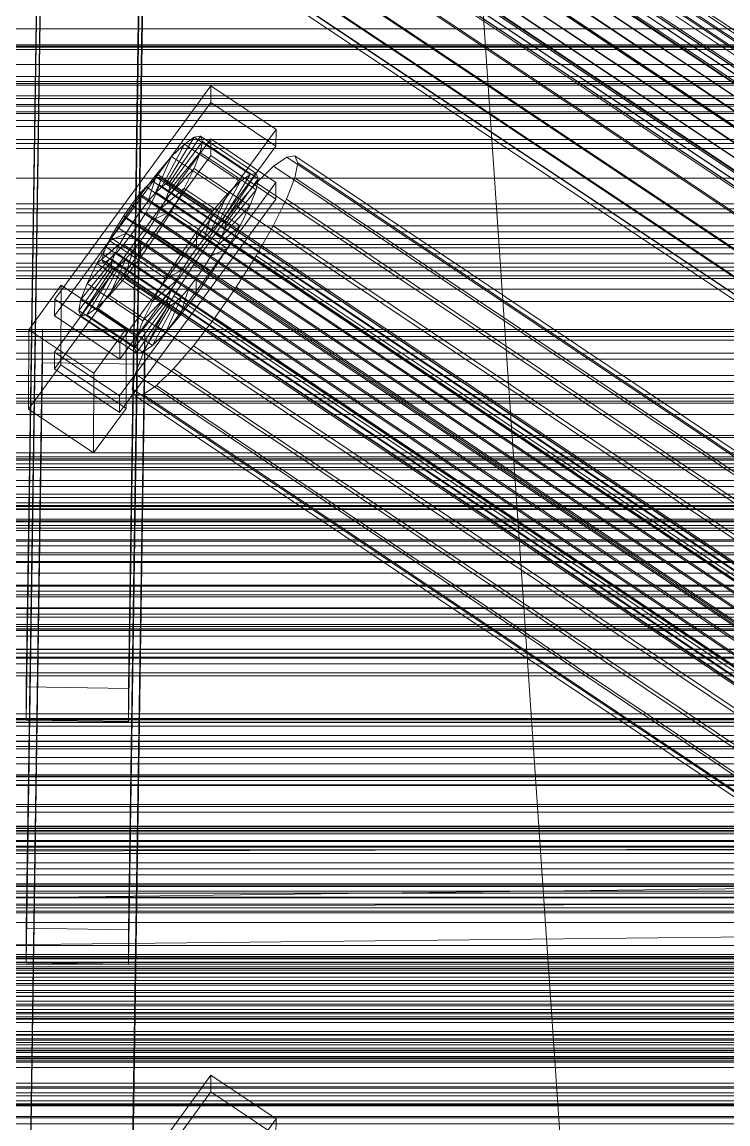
# Model space of a CAD drawing. Header units: millimetres. Extents: x -1970 to 59977, y -65068 to 6837.
# Drawn here: x -379.3 to -254.9, y -33265 to -33070.8 of the extents above; entities that cross this region are included whole.
import ezdxf

# ---------------------------------------------------------------- set-up
doc = ezdxf.new("R2010")
doc.units = ezdxf.units.MM
for name, color, linetype, lineweight in [('frontal_C01', 7, 'Continuous', 0), ('frontal_C02', 7, 'Continuous', 0), ('frontal_C02-briq', 7, 'Continuous', 0), ('frontal_C03', 7, 'Continuous', 0), ('frontal_C03-dry', 7, 'Continuous', 0), ('frontal_mezcladora', 7, 'Continuous', 0), ('frontal_secador', 7, 'Continuous', 0)]:
    doc.layers.add(name, color=color, linetype=linetype, lineweight=lineweight)

msp = doc.modelspace()

# ---------------------------------------------------------------- linework, layer by layer
at = {"layer": 'frontal_C01'}
for p, q in [((-357.415, -33012.466), (-143.617, -33155.144)), ((-356.348, -33011.447), (-142.549, -33154.125)), ((-355.53, -33010.899), (-141.731, -33153.577)), ((-355.022, -33012.276), (-141.224, -33154.954)), ((-355.017, -33010.858), (-141.218, -33153.536)), ((-354.844, -33011.328), (-141.045, -33154.006)), ((-358.659, -33013.885), (-144.861, -33156.563)), ((-355.541, -33013.638), (-141.742, -33156.316)), ((-146.196, -33158.287), (-359.995, -33015.609)), ((-356.363, -33015.321), (-142.565, -33157.999)), ((-341.461, -33015.592), (-157.152, -33138.591)), ((-361.332, -33017.52), (-147.533, -33160.197)), ((-357.434, -33017.211), (-143.635, -33159.888)), ((-362.578, -33019.487), (-148.779, -33162.164)), ((-358.68, -33019.178), (-144.881, -33161.855)), ((-334.981, -33019.645), (-150.672, -33142.643)), ((-363.648, -33021.376), (-149.85, -33164.054)), ((-360.017, -33021.088), (-146.218, -33163.766)), ((-160.922, -33143.455), (-345.231, -33020.457)), ((-364.471, -33023.059), (-150.672, -33165.737)), ((-361.352, -33022.812), (-147.554, -33165.49)), ((-365.168, -33025.369), (-151.369, -33168.047)), ((-364.995, -33025.839), (-151.196, -33168.517)), ((-364.989, -33024.421), (-151.191, -33167.099)), ((-364.482, -33025.798), (-150.683, -33168.476)), ((-363.664, -33025.25), (-149.865, -33167.928)), ((-362.596, -33024.231), (-148.798, -33166.909)), ((-349.002, -33025.849), (-164.693, -33148.847)), ((-338.003, -33024.977), (-153.694, -33147.975)), ((-352.519, -33031.4), (-168.21, -33154.398)), ((-341.52, -33030.528), (-157.211, -33153.526)), ((-378.512, -33230.498), (-375.644, -33037.498)), ((-355.541, -33036.732), (-171.232, -33159.73)), ((-345.291, -33035.92), (-160.982, -33158.918)), ((-357.646, -33037.741), (-360.514, -33230.741)), ((-357.863, -33041.482), (-173.554, -33164.48)), ((-349.061, -33040.784), (-164.752, -33163.782)), ((-378.512, -33236.586), (-375.644, -33043.586)), ((-360.514, -33236.829), (-357.646, -33043.829)), ((-359.326, -33045.326), (-175.016, -33168.324)), ((-352.572, -33044.791), (-168.263, -33167.789)), ((-359.83, -33048.002), (-175.521, -33171)), ((-359.341, -33049.328), (-175.032, -33172.326)), ((-357.893, -33049.213), (-173.584, -33172.212)), ((-355.584, -33047.666), (-171.275, -33170.664)), ((980, -33203.654), (-980, -33203.654)), ((980, -33208.654), (-980, -33208.654)), ((-425, -33225.051), (425, -33225.051)), ((-360.514, -33230.741), (-378.512, -33230.498)), ((-378.512, -33230.498), (-378.512, -33236.586)), ((-360.514, -33236.829), (-360.514, -33230.741)), ((425, -33236.482), (-425, -33236.482)), ((-378.512, -33236.586), (-360.514, -33236.829)), ((425, -33240.513), (-425, -33240.513)), ((-425, -33251.944), (425, -33251.944)), ((980, -33258.654), (-980, -33258.654)), ((980, -33263.654), (-980, -33263.654))]:
    msp.add_line(p, q, dxfattribs=at)
at = {"layer": 'frontal_C02'}
for p, q in [((-378.512, -33187.961), (-375.644, -32994.194)), ((-357.646, -32994.438), (-360.514, -33188.205)), ((-378.512, -33193.807), (-375.644, -33000.04)), ((-360.514, -33194.05), (-357.646, -33000.283)), ((-359.326, -33002.007), (-175.016, -33125.491)), ((-359.83, -33004.607), (-175.521, -33128.09)), ((-355.584, -33004.029), (-171.275, -33127.513)), ((-359.341, -33005.85), (-175.032, -33129.334)), ((-357.893, -33005.653), (-173.584, -33129.137)), ((-425, -33078.232), (425, -33078.232)), ((-373.501, -33119.611), (-345.969, -33082.018)), ((-345.981, -33084.941), (-345.969, -33082.018)), ((-345.969, -33082.018), (-334.501, -33089.701)), ((-345.981, -33084.941), (-373.513, -33122.534)), ((-334.513, -33092.624), (-345.981, -33084.941)), ((-334.501, -33089.701), (-362.033, -33127.294)), ((-334.501, -33089.701), (-334.513, -33092.624)), ((-373.539, -33128.963), (-346.008, -33091.371)), ((-353.892, -33099.298), (-348.918, -33091.054)), ((-353.378, -33099.228), (-347.835, -33090.907)), ((-353.205, -33099.669), (-347.47, -33091.837)), ((-348.918, -33091.054), (-350.645, -33092.269)), ((-347.835, -33090.907), (-348.918, -33091.054)), ((-348.918, -33091.054), (-339.088, -33097.64)), ((-347.847, -33093.781), (-347.47, -33091.837)), ((-347.835, -33090.907), (-338.005, -33097.493)), ((-347.47, -33091.837), (-347.835, -33090.907)), ((-347.47, -33091.837), (-337.64, -33098.423)), ((-346.02, -33094.293), (-346.008, -33091.371)), ((-346.008, -33091.371), (-334.539, -33099.054)), ((-362.045, -33130.217), (-334.513, -33092.624)), ((-354.71, -33099.874), (-350.645, -33092.269)), ((-353.384, -33100.59), (-347.847, -33093.781)), ((-350.645, -33092.269), (-352.899, -33094.468)), ((-350.645, -33092.269), (-340.816, -33098.855)), ((-348.941, -33096.607), (-347.847, -33093.781)), ((-347.847, -33093.781), (-338.017, -33100.367)), ((-346.02, -33094.293), (-373.551, -33131.886)), ((-355.777, -33100.915), (-352.899, -33094.468)), ((-352.899, -33094.468), (-355.525, -33097.503)), ((-352.899, -33094.468), (-343.069, -33101.054)), ((-334.551, -33101.977), (-346.02, -33094.293)), ((-332.629, -33094.559), (-334.938, -33096.183)), ((-331.181, -33094.362), (-332.629, -33094.559)), ((-332.629, -33094.559), (-148.32, -33218.043)), ((-331.197, -33098.205), (-330.692, -33095.606)), ((-330.692, -33095.606), (-331.181, -33094.362)), ((-331.181, -33094.362), (-146.872, -33217.846)), ((-330.692, -33095.606), (-146.383, -33219.09)), ((-355.525, -33097.503), (-358.345, -33101.165)), ((-357.021, -33102.353), (-355.525, -33097.503)), ((-355.525, -33097.503), (-345.695, -33104.088)), ((-353.902, -33101.929), (-348.941, -33096.607)), ((-350.678, -33100.122), (-348.941, -33096.607)), ((-348.941, -33096.607), (-339.111, -33103.193)), ((-339.088, -33097.64), (-344.062, -33105.884)), ((-338.005, -33097.493), (-343.549, -33105.814)), ((-340.816, -33098.855), (-339.088, -33097.64)), ((-339.088, -33097.64), (-338.005, -33097.493)), ((-338.005, -33097.493), (-337.64, -33098.423)), ((-334.938, -33096.183), (-337.95, -33099.123)), ((-334.938, -33096.183), (-150.629, -33219.667)), ((-334.539, -33099.054), (-362.071, -33136.647)), ((-357.415, -33099.818), (-358.659, -33101.255)), ((-356.348, -33098.776), (-357.415, -33099.818)), ((-357.415, -33099.818), (-143.617, -33243.059)), ((-355.53, -33098.201), (-356.348, -33098.776)), ((-356.348, -33098.776), (-142.549, -33242.017)), ((-355.541, -33100.831), (-355.022, -33099.492)), ((-355.017, -33098.131), (-355.53, -33098.201)), ((-355.53, -33098.201), (-141.731, -33241.442)), ((-355.022, -33099.492), (-354.844, -33098.571)), ((-355.022, -33099.492), (-141.224, -33242.734)), ((-354.844, -33098.571), (-355.017, -33098.131)), ((-355.017, -33098.131), (-141.218, -33241.372)), ((-354.844, -33098.571), (-141.045, -33241.813)), ((-354.71, -33099.874), (-353.892, -33099.298)), ((-353.892, -33099.298), (-353.378, -33099.228)), ((-344.062, -33105.884), (-353.892, -33099.298)), ((-353.205, -33099.669), (-353.384, -33100.59)), ((-343.549, -33105.814), (-353.378, -33099.228)), ((-353.378, -33099.228), (-353.205, -33099.669)), ((-343.376, -33106.255), (-353.205, -33099.669)), ((-340.816, -33098.855), (-344.88, -33106.459)), ((-337.64, -33098.423), (-343.376, -33106.255)), ((-343.069, -33101.054), (-340.816, -33098.855)), ((-337.95, -33099.123), (-341.461, -33103.18)), ((-337.64, -33098.423), (-338.017, -33100.367)), ((-337.95, -33099.123), (-153.641, -33222.607)), ((-334.539, -33099.054), (-334.551, -33101.977)), ((-332.659, -33101.983), (-331.197, -33098.205)), ((-331.197, -33098.205), (-146.887, -33221.689)), ((-358.345, -33101.165), (-361.166, -33105.205)), ((-358.659, -33101.255), (-359.995, -33102.99)), ((-358.659, -33101.255), (-144.861, -33244.496)), ((-358.345, -33101.165), (-358.357, -33104.087)), ((-348.515, -33107.75), (-358.345, -33101.165)), ((-357.021, -33102.353), (-355.777, -33100.915)), ((-356.363, -33102.496), (-355.541, -33100.831)), ((-355.777, -33100.915), (-354.71, -33099.874)), ((-345.947, -33107.501), (-355.777, -33100.915)), ((-355.541, -33100.831), (-141.742, -33244.072)), ((-354.725, -33103.594), (-350.678, -33100.122)), ((-344.88, -33106.459), (-354.71, -33099.874)), ((-353.384, -33100.59), (-353.902, -33101.929)), ((-343.554, -33107.176), (-353.384, -33100.59)), ((-352.938, -33104.087), (-350.678, -33100.122)), ((-350.678, -33100.122), (-340.848, -33106.708)), ((-343.069, -33101.054), (-345.947, -33107.501)), ((-345.695, -33104.088), (-343.069, -33101.054)), ((-338.017, -33100.367), (-343.554, -33107.176)), ((-338.017, -33100.367), (-339.111, -33103.193)), ((-362.083, -33139.57), (-334.551, -33101.977)), ((-359.995, -33102.99), (-361.332, -33104.904)), ((-146.196, -33246.231), (-359.995, -33102.99)), ((-358.357, -33104.087), (-357.021, -33102.353)), ((-357.434, -33104.374), (-356.363, -33102.496)), ((-347.191, -33108.938), (-357.021, -33102.353)), ((-356.363, -33102.496), (-142.565, -33245.737)), ((-354.725, -33103.594), (-355.796, -33105.471)), ((-353.902, -33101.929), (-354.725, -33103.594)), ((-344.895, -33110.179), (-354.725, -33103.594)), ((-344.073, -33108.514), (-353.902, -33101.929)), ((-341.461, -33103.18), (-345.231, -33108.075)), ((-339.111, -33103.193), (-344.073, -33108.514)), ((-341.461, -33103.18), (-157.152, -33226.664)), ((-339.111, -33103.193), (-340.848, -33106.708)), ((-334.981, -33106.682), (-332.659, -33101.983)), ((-332.659, -33101.983), (-148.35, -33225.467)), ((-361.166, -33105.205), (-363.797, -33109.349)), ((-361.332, -33104.904), (-362.578, -33106.866)), ((-361.332, -33104.904), (-147.533, -33248.145)), ((-359.693, -33106.001), (-361.166, -33105.205)), ((-361.166, -33105.205), (-351.336, -33111.791)), ((-359.693, -33106.001), (-358.357, -33104.087)), ((-358.68, -33106.337), (-357.434, -33104.374)), ((-358.357, -33104.087), (-348.527, -33110.673)), ((-357.434, -33104.374), (-143.635, -33247.615)), ((-355.796, -33105.471), (-357.042, -33107.434)), ((-355.796, -33105.471), (-352.938, -33104.087)), ((-345.966, -33112.057), (-355.796, -33105.471)), ((-355.569, -33108.23), (-352.938, -33104.087)), ((-352.938, -33104.087), (-343.108, -33110.672)), ((-348.515, -33107.75), (-345.695, -33104.088)), ((-345.695, -33104.088), (-347.191, -33108.938)), ((-362.578, -33106.866), (-363.648, -33108.744)), ((-362.578, -33106.866), (-148.779, -33250.108)), ((-360.939, -33107.964), (-359.693, -33106.001)), ((-360.017, -33108.25), (-358.68, -33106.337)), ((-349.863, -33112.587), (-359.693, -33106.001)), ((-358.68, -33106.337), (-144.881, -33249.578)), ((-357.042, -33107.434), (-358.378, -33109.348)), ((-357.042, -33107.434), (-355.569, -33108.23)), ((-347.212, -33114.02), (-357.042, -33107.434)), ((-345.947, -33107.501), (-347.191, -33108.938)), ((-344.88, -33106.459), (-345.947, -33107.501)), ((-340.848, -33106.708), (-344.895, -33110.179)), ((-344.062, -33105.884), (-344.88, -33106.459)), ((-344.073, -33108.514), (-343.554, -33107.176)), ((-343.549, -33105.814), (-344.062, -33105.884)), ((-343.554, -33107.176), (-343.376, -33106.255)), ((-343.376, -33106.255), (-343.549, -33105.814)), ((-340.848, -33106.708), (-343.108, -33110.672)), ((-338.003, -33111.981), (-334.981, -33106.682)), ((-334.981, -33106.682), (-150.672, -33230.166)), ((-363.797, -33109.349), (-366.057, -33113.313)), ((-363.648, -33108.744), (-364.471, -33110.409)), ((-360.939, -33107.964), (-363.797, -33109.349)), ((-363.797, -33109.349), (-353.967, -33115.935)), ((-363.648, -33108.744), (-149.85, -33251.986)), ((-362.01, -33109.842), (-360.939, -33107.964)), ((-361.352, -33109.985), (-360.017, -33108.25)), ((-351.109, -33114.55), (-360.939, -33107.964)), ((-360.017, -33108.25), (-146.218, -33251.492)), ((-358.378, -33109.348), (-359.714, -33111.083)), ((-358.39, -33112.271), (-355.569, -33108.23)), ((-358.378, -33109.348), (-358.39, -33112.271)), ((-348.548, -33115.934), (-358.378, -33109.348)), ((-355.569, -33108.23), (-345.739, -33114.816)), ((-351.336, -33111.791), (-348.515, -33107.75)), ((-345.231, -33108.075), (-349.002, -33113.477)), ((-348.527, -33110.673), (-348.515, -33107.75)), ((-347.191, -33108.938), (-348.527, -33110.673)), ((-160.922, -33231.559), (-345.231, -33108.075)), ((-344.895, -33110.179), (-344.073, -33108.514)), ((-362.833, -33111.507), (-367.794, -33116.828)), ((-362.01, -33109.842), (-366.057, -33113.313)), ((-364.471, -33110.409), (-364.989, -33111.748)), ((-364.471, -33110.409), (-150.672, -33253.651)), ((-363.664, -33112.464), (-362.596, -33111.422)), ((-363.351, -33112.845), (-362.833, -33111.507)), ((-362.833, -33111.507), (-362.01, -33109.842)), ((-353.003, -33118.093), (-362.833, -33111.507)), ((-362.596, -33111.422), (-361.352, -33109.985)), ((-362.596, -33111.422), (-148.798, -33254.664)), ((-352.18, -33116.428), (-362.01, -33109.842)), ((-361.352, -33109.985), (-147.554, -33253.227)), ((-359.714, -33111.083), (-361.21, -33115.933)), ((-359.714, -33111.083), (-360.958, -33112.52)), ((-349.884, -33117.669), (-359.714, -33111.083)), ((-348.527, -33110.673), (-349.863, -33112.587)), ((-345.966, -33112.057), (-344.895, -33110.179)), ((-343.108, -33110.672), (-345.966, -33112.057)), ((-343.108, -33110.672), (-345.739, -33114.816)), ((-450, -33113.242), (450, -33113.242)), ((-363.351, -33112.845), (-368.888, -33119.654)), ((-366.057, -33113.313), (-367.794, -33116.828)), ((-366.057, -33113.313), (-356.228, -33119.899)), ((-364.989, -33111.748), (-365.168, -33112.669)), ((-365.168, -33112.669), (-364.995, -33113.109)), ((-365.168, -33112.669), (-151.369, -33255.91)), ((-364.995, -33113.109), (-364.482, -33113.04)), ((-364.995, -33113.109), (-151.196, -33256.351)), ((-364.989, -33111.748), (-151.191, -33254.989)), ((-364.482, -33113.04), (-363.664, -33112.464)), ((-364.482, -33113.04), (-150.683, -33256.281)), ((-360.958, -33112.52), (-363.836, -33118.967)), ((-363.664, -33112.464), (-149.865, -33255.706)), ((-363.53, -33113.766), (-363.351, -33112.845)), ((-353.521, -33119.431), (-363.351, -33112.845)), ((-360.958, -33112.52), (-362.025, -33113.562)), ((-361.21, -33115.933), (-358.39, -33112.271)), ((-351.128, -33119.106), (-360.958, -33112.52)), ((-358.39, -33112.271), (-348.56, -33118.857)), ((-353.967, -33115.935), (-351.336, -33111.791)), ((-351.336, -33111.791), (-349.863, -33112.587)), ((-349.863, -33112.587), (-351.109, -33114.55)), ((-347.212, -33114.02), (-345.966, -33112.057)), ((-341.52, -33117.521), (-338.003, -33111.981)), ((-338.003, -33111.981), (-153.694, -33235.465)), ((-363.53, -33113.766), (-369.265, -33121.598)), ((-363.357, -33114.207), (-368.9, -33122.528)), ((-362.843, -33114.137), (-367.817, -33122.381)), ((-362.025, -33113.562), (-366.09, -33121.166)), ((-363.357, -33114.207), (-363.53, -33113.766)), ((-353.7, -33120.352), (-363.53, -33113.766)), ((-362.843, -33114.137), (-363.357, -33114.207)), ((-353.527, -33120.793), (-363.357, -33114.207)), ((-362.025, -33113.562), (-362.843, -33114.137)), ((-353.014, -33120.723), (-362.843, -33114.137)), ((-352.196, -33120.148), (-362.025, -33113.562)), ((-353.967, -33115.935), (-351.109, -33114.55)), ((-349.002, -33113.477), (-352.519, -33119.016)), ((-351.109, -33114.55), (-352.18, -33116.428)), ((-349.002, -33113.477), (-164.693, -33236.961)), ((-345.739, -33114.816), (-348.56, -33118.857)), ((-348.548, -33115.934), (-347.212, -33114.02)), ((-345.739, -33114.816), (-347.212, -33114.02)), ((-378.086, -33125), (-372.35, -33117.168)), ((-372.408, -33131.197), (-372.35, -33117.168)), ((-372.35, -33117.168), (-360.882, -33124.851)), ((-367.794, -33116.828), (-368.888, -33119.654)), ((-367.794, -33116.828), (-357.964, -33123.414)), ((-363.836, -33118.967), (-361.21, -33115.933)), ((-361.21, -33115.933), (-351.38, -33122.519)), ((-356.228, -33119.899), (-353.967, -33115.935)), ((-356.228, -33119.899), (-352.18, -33116.428)), ((-352.18, -33116.428), (-353.003, -33118.093)), ((-349.884, -33117.669), (-348.548, -33115.934)), ((-348.56, -33118.857), (-348.548, -33115.934)), ((-366.09, -33121.166), (-363.836, -33118.967)), ((-363.836, -33118.967), (-354.006, -33125.553)), ((-357.964, -33123.414), (-353.003, -33118.093)), ((-352.519, -33119.016), (-355.541, -33124.316)), ((-354.006, -33125.553), (-351.128, -33119.106)), ((-353.003, -33118.093), (-353.521, -33119.431)), ((-352.519, -33119.016), (-168.21, -33242.5)), ((-352.196, -33120.148), (-351.128, -33119.106)), ((-351.38, -33122.519), (-349.884, -33117.669)), ((-348.56, -33118.857), (-351.38, -33122.519)), ((-351.128, -33119.106), (-349.884, -33117.669)), ((-345.291, -33122.922), (-341.52, -33117.521)), ((-341.52, -33117.521), (-157.211, -33241.005)), ((-373.501, -33119.611), (-373.513, -33122.534)), ((-362.033, -33127.294), (-373.501, -33119.611)), ((-368.888, -33119.654), (-369.265, -33121.598)), ((-368.888, -33119.654), (-359.058, -33126.24)), ((-367.817, -33122.381), (-366.09, -33121.166)), ((-366.09, -33121.166), (-356.26, -33127.752)), ((-359.436, -33128.184), (-353.7, -33120.352)), ((-359.07, -33129.114), (-353.527, -33120.793)), ((-359.058, -33126.24), (-353.521, -33119.431)), ((-357.987, -33128.967), (-353.014, -33120.723)), ((-357.964, -33123.414), (-356.228, -33119.899)), ((-356.26, -33127.752), (-352.196, -33120.148)), ((-353.521, -33119.431), (-353.7, -33120.352)), ((-353.7, -33120.352), (-353.527, -33120.793)), ((-353.527, -33120.793), (-353.014, -33120.723)), ((-353.014, -33120.723), (-352.196, -33120.148)), ((-373.513, -33122.534), (-362.045, -33130.217)), ((-369.265, -33121.598), (-368.9, -33122.528)), ((-369.265, -33121.598), (-359.436, -33128.184)), ((-368.9, -33122.528), (-367.817, -33122.381)), ((-368.9, -33122.528), (-359.07, -33129.114)), ((-367.817, -33122.381), (-357.987, -33128.967)), ((-351.38, -33122.519), (-354.006, -33125.553)), ((-349.061, -33127.818), (-345.291, -33122.922)), ((-345.291, -33122.922), (-160.982, -33246.406)), ((450, -33124.933), (-450, -33124.933)), ((-378.512, -33318.746), (-375.644, -33124.979)), ((-378.086, -33125), (-378.143, -33139.028)), ((-366.618, -33132.683), (-378.086, -33125)), ((-375.644, -33130.825), (-375.644, -33124.979)), ((-375.644, -33124.979), (-357.646, -33125.223)), ((-360.882, -33124.851), (-366.618, -33132.683)), ((-360.882, -33124.851), (-360.939, -33138.88)), ((-359.058, -33126.24), (-357.964, -33123.414)), ((-355.541, -33124.316), (-357.863, -33129.015)), ((-355.541, -33124.316), (-171.232, -33247.8)), ((-357.646, -33125.223), (-360.514, -33318.99)), ((-359.436, -33128.184), (-359.058, -33126.24)), ((-357.646, -33125.223), (-357.646, -33131.069)), ((-354.006, -33125.553), (-356.26, -33127.752)), ((-373.539, -33128.963), (-373.551, -33131.886)), ((-362.071, -33136.647), (-373.539, -33128.963)), ((-362.045, -33130.217), (-362.033, -33127.294)), ((-359.07, -33129.114), (-359.436, -33128.184)), ((-357.987, -33128.967), (-359.07, -33129.114)), ((-356.26, -33127.752), (-357.987, -33128.967)), ((-352.572, -33131.874), (-349.061, -33127.818)), ((-349.061, -33127.818), (-164.752, -33251.302)), ((-378.512, -33324.592), (-375.644, -33130.825)), ((-357.646, -33131.069), (-375.644, -33130.825)), ((-357.863, -33129.015), (-359.326, -33132.793)), ((-357.863, -33129.015), (-173.554, -33252.499)), ((-372.408, -33131.197), (-378.143, -33139.028)), ((-373.551, -33131.886), (-362.083, -33139.57)), ((-360.939, -33138.88), (-372.408, -33131.197)), ((-366.675, -33146.712), (-366.618, -33132.683)), ((-360.514, -33324.836), (-357.646, -33131.069)), ((-359.326, -33132.793), (-359.83, -33135.392)), ((-359.326, -33132.793), (-175.016, -33256.277)), ((-355.584, -33134.814), (-352.572, -33131.874)), ((-352.572, -33131.874), (-168.263, -33255.358)), ((-357.893, -33136.438), (-355.584, -33134.814)), ((-355.584, -33134.814), (-171.275, -33258.298)), ((-362.083, -33139.57), (-362.071, -33136.647)), ((-359.83, -33135.392), (-359.341, -33136.635)), ((-359.83, -33135.392), (-175.521, -33258.876)), ((-359.341, -33136.635), (-357.893, -33136.438)), ((-359.341, -33136.635), (-175.032, -33260.119)), ((-357.893, -33136.438), (-173.584, -33259.922)), ((-378.143, -33139.028), (-366.675, -33146.712)), ((-366.675, -33146.712), (-360.939, -33138.88)), ((450, -33146.714), (-450, -33146.714)), ((-450, -33158.405), (450, -33158.405)), ((-425, -33182.694), (425, -33182.694)), ((-360.514, -33188.205), (-378.512, -33187.961)), ((-378.512, -33187.961), (-378.512, -33193.807)), ((-360.514, -33194.05), (-360.514, -33188.205)), ((425, -33194.17), (-425, -33194.17)), ((-378.512, -33193.807), (-360.514, -33194.05)), ((425, -33197.541), (-425, -33197.541)), ((-425, -33209.017), (425, -33209.017)), ((-450, -33212.613), (450, -33212.613)), ((450, -33224.303), (-450, -33224.303)), ((450, -33246.084), (-450, -33246.084)), ((-373.501, -33293.991), (-345.969, -33256.398)), ((-345.981, -33259.321), (-345.969, -33256.398)), ((-345.969, -33256.398), (-334.501, -33264.082)), ((-450, -33257.775), (450, -33257.775)), ((-345.981, -33259.321), (-373.513, -33296.914)), ((-334.513, -33267.004), (-345.981, -33259.321)), ((-334.501, -33264.082), (-362.033, -33301.675)), ((-334.501, -33264.082), (-334.513, -33267.004))]:
    msp.add_line(p, q, dxfattribs=at)
at = {"layer": 'frontal_C02-briq'}
msp.add_line((-300, -33039.939), (-280, -33332.75), dxfattribs=at)
at = {"layer": 'frontal_C03'}
for p, q in [((-1500, -33074.787), (1500, -33074.787)), ((-1500, -33075.187), (1500, -33075.187)), ((1250, -33080.381), (-1250, -33080.381)), ((1250, -33081.262), (-1250, -33081.262)), ((1250, -33081.915), (-1250, -33081.915)), ((1500, -33083.77), (-1500, -33083.77)), ((1250, -33084.223), (-1250, -33084.223)), ((-1250, -33085.28), (1250, -33085.28)), ((1500, -33086.595), (-1500, -33086.595)), ((1500, -33086.88), (-1500, -33086.88)), ((1250, -33088.132), (-1250, -33088.132)), ((1250, -33089.19), (-1250, -33089.19)), ((1250, -33091.497), (-1250, -33091.497)), ((1250, -33092.151), (-1250, -33092.151)), ((1250, -33093.032), (-1250, -33093.032)), ((-1500, -33098.289), (1500, -33098.289)), ((1250, -33102.838), (-1250, -33102.838)), ((1250, -33103.72), (-1250, -33103.72)), ((1250, -33104.373), (-1250, -33104.373)), ((1250, -33106.68), (-1250, -33106.68)), ((1500, -33108.893), (-1500, -33108.893)), ((-1250, -33107.738), (1250, -33107.738)), ((1250, -33110.59), (-1250, -33110.59)), ((1250, -33111.647), (-1250, -33111.647)), ((1250, -33113.955), (-1250, -33113.955)), ((1250, -33114.608), (-1250, -33114.608)), ((1250, -33115.49), (-1250, -33115.49)), ((-1500, -33117.876), (1500, -33117.876)), ((1250, -33125.296), (-1250, -33125.296)), ((1250, -33126.177), (-1250, -33126.177)), ((1250, -33126.831), (-1250, -33126.831)), ((1250, -33129.138), (-1250, -33129.138)), ((-1250, -33130.195), (1250, -33130.195)), ((1250, -33133.048), (-1250, -33133.048)), ((1250, -33134.105), (-1250, -33134.105)), ((1250, -33136.412), (-1250, -33136.412)), ((1250, -33137.066), (-1250, -33137.066)), ((1250, -33137.947), (-1250, -33137.947)), ((1250, -33147.754), (-1250, -33147.754)), ((1250, -33148.635), (-1250, -33148.635)), ((1250, -33149.288), (-1250, -33149.288)), ((1250, -33151.596), (-1250, -33151.596)), ((-1250, -33152.653), (1250, -33152.653)), ((1250, -33155.505), (-1250, -33155.505)), ((1250, -33156.563), (-1250, -33156.563)), ((1250, -33158.87), (-1250, -33158.87)), ((1250, -33159.523), (-1250, -33159.523)), ((1250, -33160.405), (-1250, -33160.405)), ((1250, -33170.211), (-1250, -33170.211)), ((1250, -33171.092), (-1250, -33171.092)), ((1250, -33171.746), (-1250, -33171.746)), ((1250, -33174.053), (-1250, -33174.053)), ((-1250, -33175.111), (1250, -33175.111)), ((1250, -33177.963), (-1250, -33177.963)), ((1250, -33179.02), (-1250, -33179.02)), ((1250, -33181.328), (-1250, -33181.328)), ((1250, -33181.981), (-1250, -33181.981)), ((1250, -33182.862), (-1250, -33182.862)), ((1250, -33192.669), (-1250, -33192.669)), ((1250, -33193.55), (-1250, -33193.55)), ((1250, -33194.204), (-1250, -33194.204)), ((1250, -33196.511), (-1250, -33196.511)), ((1530, -33198.434), (-1530, -33198.434)), ((-1250, -33197.568), (1250, -33197.568)), ((1250, -33200.42), (-1250, -33200.42)), ((1250, -33201.478), (-1250, -33201.478)), ((1530, -33203.434), (-1530, -33203.434)), ((1250, -33203.785), (-1250, -33203.785)), ((1250, -33204.439), (-1250, -33204.439)), ((1250, -33205.32), (-1250, -33205.32)), ((-1250, -33212.477), (1250, -33212.477)), ((-1250, -33213.275), (1250, -33213.275)), ((-1250, -33213.859), (1250, -33213.859)), ((1250, -33215.126), (-1250, -33215.126)), ((1250, -33216.008), (-1250, -33216.008)), ((-1250, -33216.197), (1250, -33216.197)), ((1250, -33216.661), (-1250, -33216.661)), ((-1250, -33217.326), (1250, -33217.326)), ((1250, -33218.969), (-1250, -33218.969)), ((-1250, -33220.026), (1250, -33220.026)), ((-1250, -33221.046), (1250, -33221.046)), ((-1250, -33222.642), (1250, -33222.642)), ((1250, -33222.878), (-1250, -33222.878)), ((1250, -33223.935), (-1250, -33223.935)), ((1250, -33226.243), (-1250, -33226.243)), ((1250, -33226.896), (-1250, -33226.896)), ((-1250, -33227.489), (1250, -33227.489)), ((1250, -33227.778), (-1250, -33227.778)), ((-1250, -33229.445), (1250, -33229.445)), ((-1268, -33235.463), (1268, -33235.463)), ((-1268, -33235.687), (1268, -33235.687)), ((-1250, -33235.09), (1250, -33235.09)), ((-1268, -33235.852), (1268, -33235.852)), ((-1268, -33236.509), (1268, -33236.509)), ((-1268, -33236.827), (1268, -33236.827)), ((1250, -33237.271), (-1250, -33237.271)), ((1250, -33237.584), (-1250, -33237.584)), ((-1268, -33237.873), (1268, -33237.873)), ((-1268, -33238.322), (1268, -33238.322)), ((-1268, -33239.685), (1268, -33239.685)), ((1250, -33238.465), (-1250, -33238.465)), ((1250, -33239.119), (-1250, -33239.119)), ((-1268, -33240.235), (1268, -33240.235)), ((1250, -33241.426), (-1250, -33241.426)), ((-1268, -33241.823), (1268, -33241.823)), ((1268, -33242.436), (-1268, -33242.436)), ((-1250, -33242.484), (1250, -33242.484)), ((-1250, -33243.328), (1250, -33243.328)), ((-1268, -33244.14), (1268, -33244.14)), ((-1268, -33244.775), (1268, -33244.775)), ((1250, -33245.336), (-1250, -33245.336)), ((-1268, -33246.478), (1268, -33246.478)), ((-1268, -33247.092), (1268, -33247.092)), ((-1250, -33245.586), (1250, -33245.586)), ((1250, -33246.393), (-1250, -33246.393)), ((-1268, -33248.679), (1268, -33248.679)), ((-1268, -33249.23), (1268, -33249.23)), ((1250, -33248.7), (-1250, -33248.7)), ((1250, -33249.354), (-1250, -33249.354)), ((-1268, -33250.593), (1268, -33250.593)), ((-1268, -33251.042), (1268, -33251.042)), ((1250, -33250.235), (-1250, -33250.235)), ((-1268, -33252.088), (1268, -33252.088)), ((-1268, -33252.405), (1268, -33252.405)), ((-1268, -33253.063), (1268, -33253.063)), ((-1268, -33253.227), (1268, -33253.227)), ((-1250, -33251.644), (1250, -33251.644)), ((1530, -33253.434), (-1530, -33253.434)), ((-1268, -33253.452), (1268, -33253.452)), ((-1250, -33253.825), (1250, -33253.825)), ((1530, -33258.434), (-1530, -33258.434)), ((-1250, -33259.47), (1250, -33259.47)), ((1250, -33260.042), (-1250, -33260.042)), ((1250, -33260.923), (-1250, -33260.923)), ((-1250, -33261.425), (1250, -33261.425)), ((1250, -33261.576), (-1250, -33261.576)), ((1250, -33263.884), (-1250, -33263.884)), ((-1250, -33264.941), (1250, -33264.941))]:
    msp.add_line(p, q, dxfattribs=at)
at = {"layer": 'frontal_C03-dry'}
for p, q in [((-1250, -33075.625), (1250, -33075.625)), ((1250, -33081.625), (-1250, -33081.625)), ((1250, -33085.625), (-1250, -33085.625)), ((-1250, -33110), (1250, -33110)), ((1250, -33116), (-1250, -33116)), ((1250, -33120), (-1250, -33120))]:
    msp.add_line(p, q, dxfattribs=at)
at = {"layer": 'frontal_mezcladora'}
msp.add_line((575, -33210), (-575, -33210), dxfattribs=at)
at = {"layer": 'frontal_secador'}
for p, q in [((-1265, -33072), (1265, -33072)), ((-1400, -33075), (1400, -33075)), ((-1265, -33075), (1265, -33075)), ((1250, -33137.611), (-1250, -33137.611)), ((1250, -33139.918), (-1250, -33139.918)), ((-1250, -33143.65), (1250, -33143.65)), ((1250, -33144), (-1250, -33144)), ((1250, -33147.382), (-1250, -33147.382)), ((-1250, -33148), (1250, -33148)), ((1250, -33149.689), (-1250, -33149.689)), ((1250, -33154), (-1250, -33154)), ((1250, -33154.545), (-1250, -33154.545)), ((1250, -33156), (-1250, -33156)), ((1250, -33156.144), (-1250, -33156.144)), ((1250, -33156.709), (-1250, -33156.709)), ((1250, -33158.686), (-1250, -33158.686)), ((1250, -33160), (-1250, -33160)), ((1320, -33162), (-1320, -33162)), ((1250, -33162), (-1250, -33162)), ((1320, -33162.273), (-1320, -33162.273)), ((1320, -33163.072), (-1320, -33163.072)), ((1320, -33164.343), (-1320, -33164.343)), ((1250, -33164.651), (-1250, -33164.651)), ((1250, -33165.859), (-1250, -33165.859)), ((1320, -33166), (-1320, -33166)), ((-1250, -33166), (1250, -33166)), ((1320, -33167.929), (-1320, -33167.929)), ((-1320, -33170), (1320, -33170)), ((-1250, -33170), (1250, -33170)), ((1320, -33172.071), (-1320, -33172.071)), ((1320, -33174), (-1320, -33174)), ((1250, -33174.141), (-1250, -33174.141)), ((1320, -33175.657), (-1320, -33175.657)), ((1320, -33176.928), (-1320, -33176.928)), ((1250, -33177.285), (-1250, -33177.285)), ((1320, -33177.727), (-1320, -33177.727)), ((1320, -33178), (-1320, -33178)), ((1250, -33178), (-1250, -33178)), ((1250, -33181.314), (-1250, -33181.314)), ((1250, -33183.856), (-1250, -33183.856)), ((1250, -33185.455), (-1250, -33185.455)), ((1250, -33186), (-1250, -33186)), ((1360, -33193.5), (-1360, -33193.5)), ((1360, -33194.863), (-1360, -33194.863)), ((1250, -33193.75), (-1250, -33193.75)), ((1360, -33198.859), (-1360, -33198.859)), ((1360, -33205.216), (-1360, -33205.216)), ((1360, -33213.5), (-1360, -33213.5)), ((1250, -33212.924), (-1250, -33212.924)), ((413, -33215), (-433.02, -33225.78)), ((413, -33215), (-424.22, -33216.98)), ((413, -33215), (-417.18, -33215.22)), ((-413, -33215), (413, -33215)), ((1360, -33223.147), (-1360, -33223.147)), ((407, -33225), (-423.38, -33233.82)), ((407, -33225), (-416.18, -33226.62)), ((407, -33225), (-410.42, -33225.18)), ((-407, -33225), (407, -33225)), ((-1360, -33233.5), (1360, -33233.5)), ((-1250, -33233.5), (1250, -33233.5)), ((1360, -33243.853), (-1360, -33243.853)), ((-1400, -33250), (1400, -33250)), ((-1250, -33250), (1250, -33250)), ((1360, -33253.5), (-1360, -33253.5)), ((1250, -33254.076), (-1250, -33254.076)), ((-1250, -33255), (1250, -33255)), ((1360, -33261.784), (-1360, -33261.784))]:
    msp.add_line(p, q, dxfattribs=at)

doc.saveas('drawing.dxf')
